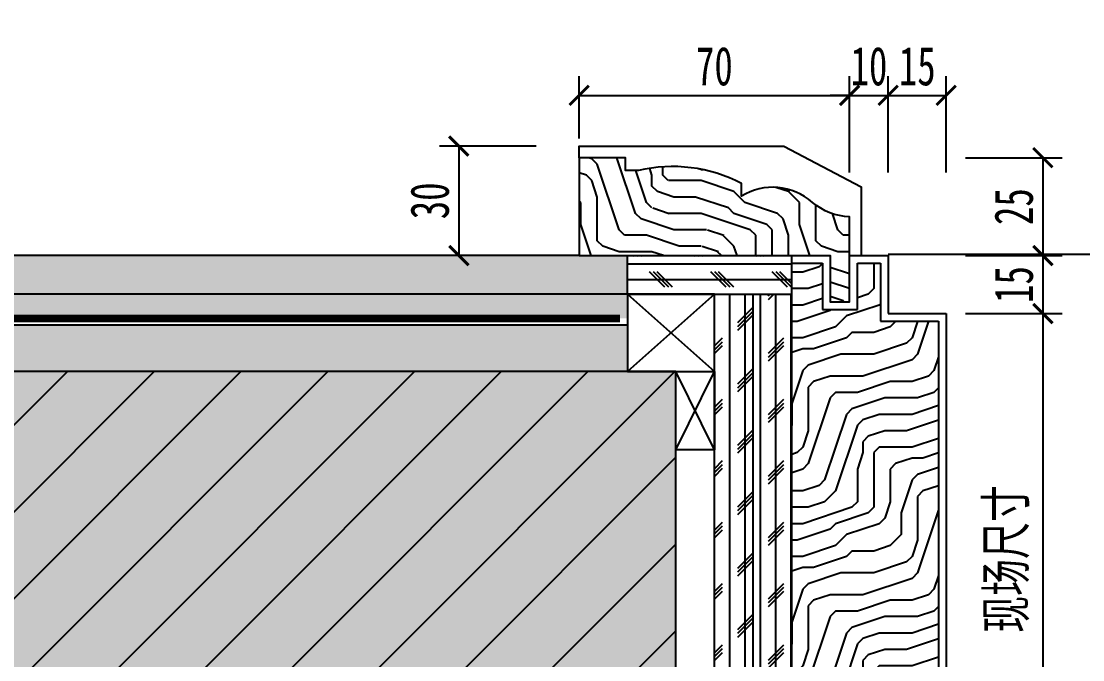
# Model space of a CAD drawing. Header units: millimetres. Extents: x 51249 to 2766742, y -599687 to -1280.
# Drawn here: x 78083.3 to 78358.1, y -129500.5 to -129335.4 of the extents above; entities that cross this region are included whole.
import ezdxf

# ---------------------------------------------------------------- set-up
doc = ezdxf.new("R2010")
doc.units = ezdxf.units.MM
doc.header["$LTSCALE"] = 10
doc.header["$PDMODE"] = 3
doc.linetypes.add('$0$HIDDEN', pattern=[0.375, 0.25, -0.125])
for name, color, linetype in [('2-NORM', 3, 'Continuous'), ('A-土建墙（含管井、立管）', 6, 'Continuous'), ('D-Detail(节点图层)', 134, 'Continuous'), ('D-节点填充', 250, 'Continuous'), ('P-完成面', 3, 'Continuous'), ('P-门套', 3, 'Continuous'), ('PM-FURN-M', 3, 'Continuous'), ('PM-WALL', 2, 'Continuous'), ('W-尺寸', 5, 'Continuous')]:
    doc.layers.add(name, color=color, linetype=linetype)
doc.styles.add('DIM', font='SimSun.ttf', dxfattribs={"width": 0.7})
doc.dimstyles.new('25', dxfattribs={"dimscale": 25, "dimtxt": 2, "dimasz": 1, "dimexe": 1, "dimexo": 1, "dimgap": 0.5, "dimtad": 1, "dimdec": 0, "dimzin": 0, "dimdsep": 46, "dimtxsty": 'DIM', "dimblk": 'ARCHTICK', "dimcen": 0, "dimclrd": 5, "dimclre": 5, "dimclrt": 35, "dimadec": 0, "dimazin": 0, "dimtfac": 0.5, "dimtdec": 0, "dimtix": 1, "dimtmove": 2, "dimatfit": 2, "dimldrblk": 'A', "dimfxl": 0, "dimtolj": 1, "dimtzin": 0, "dimlwd": -1, "dimlwe": -1, "dimarcsym": 0})
doc.dimstyles.new('5', dxfattribs={"dimscale": 5, "dimtxt": 2, "dimasz": 1, "dimexe": 1, "dimexo": 1, "dimgap": 0.5, "dimtad": 1, "dimdec": 0, "dimrnd": 5, "dimzin": 0, "dimdsep": 46, "dimtxsty": 'DIM', "dimblk": 'ARCHTICK', "dimcen": 0, "dimclrd": 5, "dimclre": 5, "dimclrt": 35, "dimadec": 0, "dimazin": 0, "dimtfac": 0.5, "dimtdec": 0, "dimtix": 1, "dimtmove": 2, "dimatfit": 2, "dimldrblk": 'A', "dimfxl": 0, "dimtolj": 1, "dimtzin": 0, "dimlwd": -1, "dimlwe": -1, "dimarcsym": 0})

# ---------------------------------------------------------------- blocks, each defined once
blk = doc.blocks.new('A$C0A3A5122')
at = {"color": 8, "ltscale": 2, "elevation": 0}
for points in [[(0, 0), (10, 20.28)], [(10, 0), (0, 20.28)]]:
    blk.add_lwpolyline(points, dxfattribs=at)
at = {"layer": 'W-尺寸', "color": 146, "ltscale": 0.15, "elevation": 0}
blk.add_lwpolyline([(0, 20.28), (10, 20.28), (10, 0), (0, 0)], close=True, dxfattribs=at)
blk = doc.blocks.new('_ArchTick')
at = {"color": 0, "linetype": 'ByBlock', "const_width": 0.15}
blk.add_lwpolyline([(-0.5, -0.5), (0.5, 0.5)], dxfattribs=at)
blk = doc.blocks.new('*D962')
at = {"color": 5, "ltscale": 0.15}
for p, q in [((78216.58, -129367.66), (78191.58, -129367.66)), ((78196.58, -129367.66), (78196.58, -129395.96)), ((78216.58, -129395.96), (78191.58, -129395.96))]:
    blk.add_line(p, q, dxfattribs=at)
at = {"layer": 'Defpoints', "color": 0, "ltscale": 0.15}
for p in [(78227.72, -129367.66, 0), (78196.58, -129395.96), (78227.72, -129395.96, 0)]:
    blk.add_point(p, dxfattribs=at)
at = {"color": 5, "ltscale": 0.15, "xscale": 5, "yscale": 5, "zscale": 5}
for p, rotation in [((78196.58, -129367.66), 90), ((78196.58, -129395.96), 270)]:
    blk.add_blockref('_ArchTick', p, dxfattribs=dict(at, rotation=rotation))
at = {"color": 35, "ltscale": 0.15, "insert": (78189.08, -129381.81), "char_height": 10, "attachment_point": 5, "rotation": 90, "style": 'DIM'}
blk.add_mtext('\\A1;30', dxfattribs=at)
blk = doc.blocks.new('A')
for p, q in [((-1.435, 1.148), (-1.09, 1.437)), ((-1.09, 1.437), (0, 0)), ((-1.435, 1.148), (-0.369, 0)), ((-0.369, 0), (-2.127, 0)), ((-1.435, -1.148), (-0.369, 0)), ((-1.09, -1.437), (0, 0)), ((-1.435, -1.148), (-1.09, -1.437))]:
    blk.add_line(p, q)
for points in [[(-1.435, 1.148), (-1.09, 1.437), (-0.369, 0), (0, 0)], [(-1.435, -1.148), (-1.09, -1.437), (-0.369, 0), (0, 0)]]:
    blk.add_solid(points)
blk = doc.blocks.new('*D963')
at = {"color": 5, "ltscale": 0.15}
for p, q in [((78227.72, -129365.66), (78227.72, -129349.52)), ((78297.72, -129374.52), (78297.72, -129349.52)), ((78227.72, -129354.52), (78297.72, -129354.52))]:
    blk.add_line(p, q, dxfattribs=at)
at = {"layer": 'Defpoints', "color": 0, "ltscale": 0.15}
for p in [(78297.72, -129354.52), (78227.72, -129370.66, 0), (78297.72, -129385.96, 0)]:
    blk.add_point(p, dxfattribs=at)
at = {"color": 5, "ltscale": 0.15, "xscale": 5, "yscale": 5, "zscale": 5, "rotation": 180}
blk.add_blockref('_ArchTick', (78227.72, -129354.52), dxfattribs=at)
at = {"color": 5, "ltscale": 0.15, "xscale": 5, "yscale": 5, "zscale": 5}
blk.add_blockref('_ArchTick', (78297.72, -129354.52), dxfattribs=at)
at = {"color": 35, "ltscale": 0.15, "insert": (78262.72, -129347.02), "char_height": 10, "attachment_point": 5, "style": 'DIM'}
blk.add_mtext('\\A1;70', dxfattribs=at)
blk = doc.blocks.new('*D964')
at = {"color": 5, "ltscale": 0.15}
for p, q in [((78297.72, -129374.52), (78297.72, -129349.52)), ((78307.72, -129374.52), (78307.72, -129349.52)), ((78297.72, -129354.52), (78292.72, -129354.52)), ((78297.72, -129354.52), (78307.72, -129354.52)), ((78307.72, -129354.52), (78312.72, -129354.52))]:
    blk.add_line(p, q, dxfattribs=at)
at = {"layer": 'Defpoints', "color": 0, "ltscale": 0.15}
for p in [(78307.72, -129354.52), (78297.72, -129385.96, 0), (78307.72, -129395.68)]:
    blk.add_point(p, dxfattribs=at)
at = {"color": 5, "ltscale": 0.15, "xscale": 5, "yscale": 5, "zscale": 5}
blk.add_blockref('_ArchTick', (78297.72, -129354.52), dxfattribs=at)
at = {"color": 5, "ltscale": 0.15, "xscale": 5, "yscale": 5, "zscale": 5, "rotation": 180}
blk.add_blockref('_ArchTick', (78307.72, -129354.52), dxfattribs=at)
at = {"color": 35, "ltscale": 0.15, "insert": (78302.72, -129347.02), "char_height": 10, "attachment_point": 5, "style": 'DIM'}
blk.add_mtext('\\A1;10', dxfattribs=at)
blk = doc.blocks.new('*D965')
at = {"color": 5, "ltscale": 0.15}
for p, q in [((78307.72, -129374.52), (78307.72, -129349.52)), ((78322.72, -129374.52), (78322.72, -129349.52)), ((78307.72, -129354.52), (78322.72, -129354.52))]:
    blk.add_line(p, q, dxfattribs=at)
at = {"layer": 'Defpoints', "color": 0, "ltscale": 0.15}
for p in [(78322.72, -129354.52), (78307.72, -129395.68), (78322.72, -129410.96)]:
    blk.add_point(p, dxfattribs=at)
at = {"color": 5, "ltscale": 0.15, "xscale": 5, "yscale": 5, "zscale": 5, "rotation": 180}
blk.add_blockref('_ArchTick', (78307.72, -129354.52), dxfattribs=at)
at = {"color": 5, "ltscale": 0.15, "xscale": 5, "yscale": 5, "zscale": 5}
blk.add_blockref('_ArchTick', (78322.72, -129354.52), dxfattribs=at)
at = {"color": 35, "ltscale": 0.15, "insert": (78315.22, -129347.02), "char_height": 10, "attachment_point": 5, "style": 'DIM'}
blk.add_mtext('\\A1;15', dxfattribs=at)
blk = doc.blocks.new('*D966')
at = {"color": 5, "ltscale": 0.15}
for p, q in [((78327.73, -129370.66), (78352.73, -129370.66)), ((78347.73, -129370.66), (78347.73, -129395.96)), ((78327.73, -129395.96), (78352.73, -129395.96))]:
    blk.add_line(p, q, dxfattribs=at)
at = {"layer": 'Defpoints', "color": 0, "ltscale": 0.15}
for p in [(78233.72, -129370.66, 0), (78233.72, -129395.96, 0), (78347.73, -129395.96)]:
    blk.add_point(p, dxfattribs=at)
at = {"color": 5, "ltscale": 0.15, "xscale": 5, "yscale": 5, "zscale": 5}
for p, rotation in [((78347.73, -129370.66), 90), ((78347.73, -129395.96), 270)]:
    blk.add_blockref('_ArchTick', p, dxfattribs=dict(at, rotation=rotation))
at = {"color": 35, "ltscale": 0.15, "insert": (78340.23, -129383.31), "char_height": 10, "attachment_point": 5, "rotation": 90, "style": 'DIM'}
blk.add_mtext('\\A1;25', dxfattribs=at)
blk = doc.blocks.new('*D967')
at = {"color": 5, "ltscale": 0.15}
for p, q in [((78327.73, -129395.96), (78352.73, -129395.96)), ((78347.73, -129395.96), (78347.73, -129410.96)), ((78327.73, -129410.96), (78352.73, -129410.96))]:
    blk.add_line(p, q, dxfattribs=at)
at = {"layer": 'Defpoints', "color": 0, "ltscale": 0.15}
for p in [(78233.72, -129395.96, 0), (78322.72, -129410.96), (78347.73, -129410.96)]:
    blk.add_point(p, dxfattribs=at)
at = {"color": 5, "ltscale": 0.15, "xscale": 5, "yscale": 5, "zscale": 5}
for p, rotation in [((78347.73, -129395.96), 90), ((78347.73, -129410.96), 270)]:
    blk.add_blockref('_ArchTick', p, dxfattribs=dict(at, rotation=rotation))
at = {"color": 35, "ltscale": 0.15, "insert": (78340.23, -129403.46), "char_height": 10, "attachment_point": 5, "rotation": 90, "style": 'DIM'}
blk.add_mtext('\\A1;15', dxfattribs=at)
blk = doc.blocks.new('*D968')
at = {"color": 5, "ltscale": 0.15}
for p, q in [((78327.73, -129410.96), (78352.73, -129410.96)), ((78347.73, -129410.96), (78347.73, -129537.96)), ((78327.73, -129537.96), (78352.73, -129537.96))]:
    blk.add_line(p, q, dxfattribs=at)
at = {"layer": 'Defpoints', "color": 0, "ltscale": 0.15}
for p in [(78322.72, -129410.96), (78322.72, -129537.96), (78347.73, -129537.96)]:
    blk.add_point(p, dxfattribs=at)
at = {"color": 5, "ltscale": 0.15, "xscale": 5, "yscale": 5, "zscale": 5}
for p, rotation in [((78347.73, -129410.96), 90), ((78347.73, -129537.96), 270)]:
    blk.add_blockref('_ArchTick', p, dxfattribs=dict(at, rotation=rotation))
at = {"color": 35, "ltscale": 0.15, "insert": (78338.68, -129474.46), "char_height": 10, "attachment_point": 5, "rotation": 90, "style": 'DIM'}
blk.add_mtext('\\A1;现场尺寸', dxfattribs=at)
blk = doc.blocks.new('*D1063')
at = {"layer": 'D-Detail(节点图层)', "color": 5, "ltscale": 0.15}
for p, q in [((2766616.97, -121582.06), (2766741.97, -121582.06)), ((2766716.97, -121582.06), (2766716.97, -599673.13)), ((2766698.33, -599673.13), (2766741.97, -599673.13))]:
    blk.add_line(p, q, dxfattribs=at)
at = {"layer": 'Defpoints', "color": 0, "ltscale": 0.15}
for p in [(55453.76, -121582.06), (2766673.33, -599673.13), (2766716.97, -599673.13)]:
    blk.add_point(p, dxfattribs=at)
at = {"layer": 'D-Detail(节点图层)', "color": 5, "ltscale": 0.15, "xscale": 25, "yscale": 25, "zscale": 25}
for p, rotation in [((2766716.97, -121582.06), 90), ((2766716.97, -599673.13), 270)]:
    blk.add_blockref('_ArchTick', p, dxfattribs=dict(at, rotation=rotation))
at = {"layer": 'D-Detail(节点图层)', "color": 35, "ltscale": 0.15, "insert": (2766679.47, -360627.6), "char_height": 50, "attachment_point": 5, "rotation": 90, "style": 'DIM'}
blk.add_mtext('\\A1;478091', dxfattribs=at)

msp = doc.modelspace()

# ---------------------------------------------------------------- hatches: boundary and pattern name
h = msp.add_hatch()
h.set_pattern_fill('ANSI36', color=8, scale=2, style=0)
h.set_pattern_definition([(135, (146324.7747, -4871.892), (-1.68379802, 6.17392608), [7.9375, -1.5875, 0, -1.5875])])
h.paths.add_polyline_path([(77468, -129405.96), (77468, -129395.96), (78240.22, -129395.96), (78240.22, -129405.96)])
at = {"ltscale": 2}
h = msp.add_hatch(dxfattribs=at)
h.set_pattern_fill('CORK', color=251, scale=5, style=0)
h.set_pattern_definition([(0, (0, -5), (0, 3.96875), []), (135, (1.984, -6.984), (-7.9375034, -7.9375034), [5.6126625, -5.6126625]), (135, (2.977, -6.984), (-7.9375034, -7.9375034), [5.6126625, -5.6126625]), (135, (3.969, -6.984), (-7.9375034, -7.9375034), [5.6126625, -5.6126625])])
h.paths.add_polyline_path([(78240.22, -129395.96), (78282.72, -129395.96), (78282.72, -129405.96), (78240.22, -129405.96)])
h = msp.add_hatch()
h.set_pattern_fill('AR-SAND', color=146, style=0)
h.set_pattern_definition([(142.5, (146324.7747, -4871.8919), (0.080001565, 2.447066187), [0, -1.9304, 0, -2.159, 0, -2.06375]), (172.5, (146324.7747, -4871.892), (-2.247616416, 3.5841255), [0, -1.0414, 0, -1.7399, 0, -0.66675]), (212.5, (146326.3368, -4871.8919), (-3.95496185, 0.007185923), [0, -0.635, 0, -2.286, 0, -2.9845]), (222.5, (146326.3368, -4871.892), (-3.81778226, 1.11464662), [0, -0.3175, 0, -1.4986, 0, -1.7145])])
h.paths.add_polyline_path([(78240.22, -129405.96), (78240.22, -129412.24), (77437.72, -129413.96), (77437.72, -129405.96)])
h = msp.add_hatch(dxfattribs=at)
h.set_pattern_fill('CORK', color=251, scale=5, angle=90, style=0)
h.set_pattern_definition([(90, (78262.7196, -129595.9627), (-3.96875, 2e-16), []), (225, (78264.704, -129593.978), (7.9375, -7.9375), [5.61266, -5.61266]), (225, (78264.704, -129592.986), (7.9375, -7.9375), [5.61266, -5.61266]), (225, (78264.704, -129591.994), (7.9375, -7.9375), [5.61266, -5.61266])])
h.paths.add_polyline_path([(78282.72, -129405.96), (78262.72, -129405.96), (78262.72, -129595.96), (78282.72, -129595.96)])
at = {"ltscale": 0.15}
h = msp.add_hatch(dxfattribs=at)
h.set_pattern_fill('AR-CONC', color=146, scale=3, angle=45, style=0)
h.set_pattern_definition([(85, (78242.7196, -129425.9613), (-4.20284, 3.526601), [0.5715, -6.2865]), (140, (78242.7196, -129425.9613), (4.800537, 3.30531), [0.4572, -5.0292]), (34.549, (78242.3693, -129425.6674), (0.597665, 6.831907), [0.4857, -5.3427]), (88.8158, (78243.797, -129424.884), (-6.64231, 4.8586), [0.85725, -9.42975]), (38.3644, (78243.244, -129424.479), (0.212584, 10.28479), [0.72855, -8.01405]), (143.816, (78243.797, -129424.884), (0.21257, 10.28479), [0.6858, -7.5438]), (114, (78242.989, -129424.6143), (-5.385617, 1.046858), [0.5715, -6.2865]), (169, (78242.989, -129424.614), (2.596198, 5.218236), [0.4572, -5.0292]), (63.5486, (78242.54, -129424.527), (-2.7894, 6.265094), [0.4857, -5.3427]), (97.5, (78242.7196, -129425.9613), (1.728164, 1.8592024), [0, -4.96824, 0, -5.1054, 0, -5.04825]), (127.5, (78242.7196, -129425.9613), (0.707692, 3.54261), [0, -2.91084, 0, -4.85394, 0, -1.92405]), (167.5, (78243.9211, -129427.1629), (-2.997836, 2.754786), [0, -1.905, 0, -5.9436, 0, -7.8867]), (177.5, (78244.46, -129427.7017), (-2.602917, 3.681672), [0, -2.4765, 0, -3.94716, 0, -5.6007])])
h.paths.add_polyline_path([(78240.22, -129413.96), (78240.22, -129425.96), (77437.72, -129426.24), (77437.72, -129413.96)])
h = msp.add_hatch(dxfattribs=at)
h.set_pattern_fill('AR-CONC', color=250, scale=10, style=0)
h.set_pattern_definition([(50, (77187.72, -129525.963), (18.21847, -1.5939), [1.905, -20.955]), (355, (77187.72, -129525.963), (-3.52428, 19.10566), [1.524, -16.764]), (100.451, (77189.238, -129526.096), (14.69425, 17.51167), [1.619, -17.809]), (46.1842, (77187.72, -129520.883), (27.1079, -4.20423), [2.8575, -31.4325]), (96.6356, (77189.979, -129521.234), (23.7404, 24.74256), [2.4285, -26.7135]), (351.184, (77187.72, -129520.883), (23.74046, 24.7425), [2.286, -25.146]), (21, (77190.26, -129522.153), (15.16149, -10.22655), [1.905, -20.955]), (326, (77190.26, -129522.153), (6.1802, 18.4188), [1.524, -16.764]), (71.4514, (77191.523, -129523.006), (21.34165, 8.1923), [1.619, -17.809]), (37.5, (77187.7196, -129525.963), (0.30886, 8.455504), [0, -16.5608, 0, -17.018, 0, -16.8275]), (7.5, (77187.72, -129525.963), (6.68197, 10.01806), [0, -9.7028, 0, -16.1798, 0, -6.4135]), (327.5, (77182.0554, -129525.963), (13.55906, -0.572874), [0, -6.35, 0, -19.812, 0, -26.289]), (317.5, (77179.515, -129525.963), (14.81292, 2.54265), [0, -8.255, 0, -13.1572, 0, -18.669])])
h.paths.add_polyline_path([(78252.72, -129525.96), (78252.72, -129425.96), (77187.72, -129425.96), (77187.72, -129525.96)])
at = {"layer": '2-NORM'}
h = msp.add_hatch(dxfattribs=at)
h.set_pattern_fill('木纹01', color=251, scale=10, angle=225, style=0)
h.set_pattern_definition([(135, (181018.84, -129789.564), (-1e-14, 56.568542), [2, -38]), (135, (181041.47, -129806.534), (-1e-14, 56.568542), [4, -36]), (135, (181024.498, -129786.735), (-1e-14, 56.568542), [2, -38]), (135, (181044.297, -129800.877), (-1e-14, 56.568542), [2, -38]), (135, (181028.74, -129782.493), (-1e-14, 56.568542), [2, -38]), (135, (181045.71, -129796.635), (-1e-14, 56.568542), [2, -38]), (135, (181031.57, -129779.664), (-1e-14, 56.568542), [2, -38]), (135, (181049.954, -129792.392), (-1e-14, 56.568542), [2, -22, 2, -14]), (135, (181052.782, -129789.564), (-1e-14, 56.568542), [4, -20, 2, -14]), (135, (181058.44, -129786.735), (-1e-14, 56.568542), [2, -6, 2, -16, 2, -12]), (135, (181062.68, -129785.32), (-1e-14, 56.568542), [2, -8, 4, -26]), (135, (181045.71, -129765.52), (-1e-14, 56.568542), [2, -38]), (135, (181065.51, -129782.493), (-1e-14, 56.568542), [2, -10, 2, -26]), (90, (181041.468, -129812.19), (28.284271, 28.284271), [5.65684, -50.911702]), (90, (181017.427, -129788.15), (28.284271, 28.284271), [11.313708, -45.254834]), (90, (181031.57, -129774.007), (28.284271, 28.284271), [2.8284, -53.740142]), (90, (181058.44, -129795.22), (28.284271, 28.284271), [8.48528, -48.083262]), (90, (181034.397, -129771.18), (28.284271, 28.284271), [14.142136, -42.426406]), (90, (181038.64, -129766.936), (28.284271, 28.284271), [8.48528, -48.083262]), (180, (181047.125, -129769.765), (-28.284271, 28.284271), [2.8284, -53.740142]), (180, (181034.397, -129802.292), (-28.284271, 28.284271), [5.65684, -50.911702]), (180, (181044.297, -129789.564), (-28.284271, 28.284271), [5.65684, -50.911702]), (180, (181030.155, -129786.735), (-28.284271, 28.284271), [5.65684, -50.911702]), (180, (181042.883, -129776.836), (-28.284271, 28.284271), [5.65684, -50.911702]), (180, (181044.297, -129772.593), (-28.284271, 28.284271), [8.48528, -48.083262]), (180, (181034.397, -129796.635), (-28.284271, 28.284271), [8.48528, -48.083262]), (180, (181031.57, -129790.978), (-28.284271, 28.284271), [8.48528, -48.083262]), (180, (181045.71, -129785.32), (-28.284271, 28.284271), [8.48528, -48.083262]), (180, (181044.297, -129781.078), (-28.284271, 28.284271), [8.48528, -48.083262]), (108.434949, (181045.711, -129805.12), (-28.2842712, 28.2842713), [4.472136, -84.970583]), (108.434949, (181023.084, -129785.321), (-28.2842712, 28.2842713), [17.888544, -71.554175]), (108.434949, (181027.326, -129781.078), (-28.2842712, 28.2842713), [17.888544, -71.554175]), (108.434949, (181030.155, -129778.25), (-28.2842712, 28.2842713), [17.88856, -26.8, 8.9444, -35.809759]), (108.434949, (181031.569, -129771.179), (-28.2842712, 28.2842713), [4.472136, -84.970583]), (108.434949, (181066.924, -129786.735), (-28.2842712, 28.2842713), [4.472136, -84.970583]), (108.434949, (181044.297, -129764.108), (-28.2842712, 28.2842713), [8.944272, -80.498447]), (161.565051, (181025.912, -129796.635), (-28.2842713, 28.2842712), [8.944272, -80.498447]), (161.565051, (181042.883, -129799.463), (-28.2842713, 28.2842712), [8.944272, -80.498447]), (161.565051, (181038.64, -129803.706), (-28.2842713, 28.2842712), [4.472136, -84.970447]), (161.565051, (181044.297, -129795.22), (-28.2842713, 28.2842712), [13.416408, -76.026311]), (161.565051, (181038.64, -129789.564), (-28.2842713, 28.2842712), [8.944272, -80.498447]), (161.565051, (181037.226, -129785.321), (-28.2842713, 28.2842712), [8.944272, -80.498447]), (161.565051, (181048.54, -129790.978), (-28.2842713, 28.2842712), [4.472136, -84.970447]), (161.565051, (181049.954, -129786.735), (-28.2842713, 28.2842712), [4.472136, -84.970447]), (161.565051, (181044.297, -129769.765), (-28.2842713, 28.2842712), [4.472136, -84.970447]), (161.565051, (181035.812, -129781.078), (-28.2842713, 28.2842712), [4.472136, -84.970447]), (161.565051, (181057.025, -129785.321), (-28.2842713, 28.2842712), [13.416408, -76.026311]), (161.565051, (181061.267, -129783.907), (-28.2842713, 28.2842712), [8.944272, -80.498447]), (161.565051, (181037.226, -129776.836), (-28.2842713, 28.2842712), [4.472, -40.248, 4.472, -40.250719]), (161.565051, (181051.368, -129779.664), (-28.2842713, 28.2842712), [8.944272, -80.498447]), (161.565051, (181052.782, -129775.421), (-28.2842713, 28.2842712), [8.944272, -80.498447]), (161.565051, (181064.096, -129781.078), (-28.2842713, 28.2842712), [8.944272, -80.498447]), (161.565051, (181055.61, -129772.593), (-28.2842713, 28.2842712), [8.944272, -80.498447])])
h.paths.add_polyline_path([(78297.72, -129385.96), (78297.72, -129395.96), (78297.72, -129407.96), (78292.72, -129407.96), (78292.72, -129395.96), (78292.72, -129395.96), (78257.72, -129395.96), (78227.72, -129395.96), (78227.72, -129370.66), (78239.72, -129370.66), (78239.72, -129373.99), (78243.05, -129373.99, -0.180635), (78269.72, -129377.31), (78269.72, -129380.64, -0.333169), (78288.08, -129382.2, 0.167877)])
h = msp.add_hatch(dxfattribs=at)
h.set_pattern_fill('木纹01', color=251, scale=10, angle=225, style=0)
h.set_pattern_definition([(225, (78260.092, -129626.59), (-1e-14, -56.5685), [2, -38]), (225, (78282.72, -129609.62), (-1e-14, -56.5685), [4, -36]), (225, (78265.75, -129629.42), (-1e-14, -56.5685), [2, -38]), (225, (78285.548, -129615.276), (-1e-14, -56.5685), [2, -38]), (225, (78269.99, -129633.66), (-1e-14, -56.5685), [2, -38]), (225, (78286.962, -129619.52), (-1e-14, -56.5685), [2, -38]), (225, (78272.82, -129636.49), (-1e-14, -56.5685), [2, -38]), (225, (78291.205, -129623.76), (-1e-14, -56.5685), [2, -22, 2, -14]), (225, (78294.033, -129626.59), (-1e-14, -56.5685), [4, -20, 2, -14]), (225, (78299.69, -129629.42), (-1e-14, -56.5685), [2, -6, 2, -16, 2, -12]), (225, (78303.933, -129630.833), (-1e-14, -56.5685), [2, -8, 4, -26]), (225, (78286.962, -129650.63), (-1e-14, -56.5685), [2, -38]), (225, (78306.76, -129633.66), (-1e-14, -56.5685), [2, -10, 2, -26]), (270, (78282.72, -129603.963), (28.2843, -28.2843), [5.657, -50.912]), (270, (78258.678, -129628.004), (28.2843, -28.2843), [11.3137, -45.255]), (270, (78272.82, -129642.146), (28.2843, -28.2843), [2.8284, -53.74]), (270, (78299.69, -129620.933), (28.2843, -28.2843), [8.485, -48.083]), (270, (78275.648, -129644.975), (28.2843, -28.2843), [14.142, -42.4264]), (270, (78279.89, -129649.217), (28.2843, -28.2843), [8.4853, -48.0833]), (180, (78288.376, -129646.39), (-28.2843, -28.2843), [2.8284, -53.74]), (180, (78275.648, -129613.862), (-28.2843, -28.2843), [5.657, -50.9117]), (180, (78285.548, -129626.59), (-28.2843, -28.2843), [5.657, -50.9117]), (180, (78271.406, -129629.418), (-28.2843, -28.2843), [5.657, -50.9117]), (180, (78284.134, -129639.318), (-28.2843, -28.2843), [5.657, -50.9117]), (180, (78285.548, -129643.56), (-28.2843, -28.2843), [8.4853, -48.083]), (180, (78275.648, -129619.52), (-28.2843, -28.2843), [8.485, -48.083]), (180, (78272.82, -129625.176), (-28.2843, -28.2843), [8.4853, -48.083]), (180, (78286.962, -129630.833), (-28.2843, -28.2843), [8.4853, -48.083]), (180, (78285.548, -129635.075), (-28.2843, -28.2843), [8.4853, -48.083]), (251.565, (78286.962, -129611.034), (-28.2843, -28.2843), [4.472, -84.9706]), (251.565, (78264.335, -129630.833), (-28.2843, -28.2843), [17.8885, -71.554]), (251.565, (78268.577, -129635.075), (-28.2843, -28.2843), [17.8885, -71.554]), (251.565, (78271.406, -129637.904), (-28.2843, -28.2843), [17.8886, -26.8, 8.9444, -35.8098]), (251.565, (78272.82, -129644.975), (-28.2843, -28.2843), [4.472, -84.9706]), (251.565, (78308.175, -129629.418), (-28.2843, -28.2843), [4.472, -84.9706]), (251.565, (78285.548, -129652.046), (-28.2843, -28.2843), [8.9443, -80.4984]), (198.435, (78267.163, -129619.519), (-28.2843, -28.2843), [8.9443, -80.4984]), (198.435, (78284.134, -129616.69), (-28.2843, -28.2843), [8.9443, -80.4984]), (198.435, (78279.891, -129612.448), (-28.2843, -28.2843), [4.472, -84.9704]), (198.435, (78285.548, -129620.933), (-28.2843, -28.2843), [13.4164, -76.0263]), (198.435, (78279.891, -129626.59), (-28.2843, -28.2843), [8.9443, -80.4984]), (198.435, (78278.477, -129630.833), (-28.2843, -28.2843), [8.9443, -80.4984]), (198.435, (78289.79, -129625.176), (-28.2843, -28.2843), [4.472, -84.9704]), (198.435, (78291.205, -129629.418), (-28.2843, -28.2843), [4.472, -84.9704]), (198.435, (78285.548, -129646.389), (-28.2843, -28.2843), [4.472, -84.9704]), (198.435, (78277.063, -129635.075), (-28.2843, -28.2843), [4.472, -84.9704]), (198.435, (78298.276, -129630.833), (-28.2843, -28.2843), [13.4164, -76.0263]), (198.435, (78302.519, -129632.247), (-28.2843, -28.2843), [8.9443, -80.4984]), (198.435, (78278.477, -129639.318), (-28.2843, -28.2843), [4.472, -40.248, 4.472, -40.2507]), (198.435, (78292.619, -129636.49), (-28.2843, -28.2843), [8.9443, -80.4984]), (198.435, (78294.033, -129640.732), (-28.2843, -28.2843), [8.9443, -80.4984]), (198.435, (78305.347, -129635.075), (-28.2843, -28.2843), [8.9443, -80.4984]), (198.435, (78296.862, -129643.56), (-28.2843, -28.2843), [8.9443, -80.4984])])
h.paths.add_polyline_path([(78282.72, -129603.96), (78290.72, -129603.96), (78290.72, -129591.96), (78299.72, -129591.96), (78299.72, -129603.96), (78305.72, -129603.96), (78305.72, -129535.96), (78311.22, -129535.96), (78311.22, -129528.96), (78319.22, -129528.96), (78319.22, -129535.96), (78320.72, -129535.96), (78320.72, -129412.96), (78305.72, -129412.96), (78305.72, -129397.96), (78299.72, -129397.96), (78299.72, -129409.96), (78290.72, -129409.96), (78290.72, -129397.96), (78282.72, -129397.96)])
at = {"layer": 'D-节点填充'}
h = msp.add_hatch(dxfattribs=at)
h.set_pattern_fill('ANSI31', color=256, scale=10, style=0)
h.set_pattern_definition([(45, (77187.72, -129906.973), (-11.22532, 11.22532), [])])
h.paths.add_polyline_path([(77187.72, -129425.96), (77187.72, -129525.96), (78252.72, -129525.96), (78252.72, -129425.96)])
h.paths.add_polyline_path([(80022.72, -129425.96), (79202.72, -129425.96), (79202.72, -129525.96), (80022.72, -129525.96), (80022.72, -129906.97), (80222.72, -129906.97), (80222.72, -129168.03), (80022.72, -129168.03)])

# ---------------------------------------------------------------- linework, layer by layer
at = {"color": 1, "linetype": '$0$HIDDEN', "const_width": 2, "elevation": 0}
msp.add_lwpolyline([(78238.29, -129412.24), (77451.72, -129412.24), (77451.72, -128676.88)], dxfattribs=at)
at = {"layer": 'A-土建墙（含管井、立管）', "color": 6}
for p, q in [((78252.72, -129425.96), (76122.72, -129425.96)), ((78252.72, -129525.96), (78252.72, -129425.96))]:
    msp.add_line(p, q, dxfattribs=at)
at = {"layer": 'P-完成面'}
msp.add_line((78227.72, -129395.96, 0), (76152.72, -129396.24, 0), dxfattribs=at)
at = {"layer": 'P-门套'}
for p, q in [((78257.72, -129395.96), (78292.72, -129395.96)), ((78282.72, -129605.96), (78282.72, -129395.96)), ((78292.72, -129395.96), (78292.72, -129407.96)), ((78297.72, -129407.96), (78297.72, -129395.96)), ((78297.72, -129395.96), (78307.72, -129395.96)), ((78307.72, -129395.96), (78307.72, -129410.96)), ((78262.72, -129595.96), (78262.72, -129405.96)), ((78272.72, -129595.96), (78272.72, -129405.96)), ((78292.72, -129407.96), (78297.72, -129407.96)), ((78307.72, -129410.96), (78322.72, -129410.96)), ((78322.72, -129410.96), (78322.72, -129537.96))]:
    msp.add_line(p, q, dxfattribs=at)
at = {"layer": 'P-门套', "color": 251, "elevation": 0}
msp.add_lwpolyline([(78227.72, -129370.66), (78227.72, -129367.66), (78280.72, -129367.66), (78300.72, -129378.22), (78300.72, -129395.96)], dxfattribs=at)
at = {"layer": 'P-门套', "elevation": 0}
msp.add_lwpolyline([(78297.72, -129395.96), (78297.72, -129385.96, -0.167877), (78288.08, -129382.2, 0.333169), (78269.72, -129380.64), (78269.72, -129377.31, 0.180635), (78243.05, -129373.99), (78239.72, -129373.99), (78239.72, -129370.66), (78227.72, -129370.66), (78227.72, -129395.96), (78292.72, -129395.96), (78292.72, -129407.96), (78297.72, -129407.96), (78297.72, -129395.96), (78297.72, -129385.96)], format="xyb", dxfattribs=at)
msp.add_lwpolyline([(78240.22, -129405.96), (78240.22, -129395.96)], dxfattribs=at)
at = {"layer": 'P-门套', "color": 146}
msp.add_lwpolyline([(78262.72, -129405.96), (78240.22, -129405.96), (78240.22, -129425.96), (78262.72, -129425.96)], close=True, dxfattribs=at)
at = {"layer": 'P-门套'}
msp.add_lwpolyline([(78240.22, -129405.96), (78282.72, -129405.96)], dxfattribs=at)
at = {"layer": 'P-门套', "color": 251}
for points in [[(78262.72, -129405.96), (78240.22, -129425.96)], [(78240.22, -129405.96), (78262.72, -129425.96)]]:
    msp.add_lwpolyline(points, dxfattribs=at)
at = {"layer": 'PM-FURN-M', "color": 3}
msp.add_line((78240.22, -129413.96, 0), (77450, -129413.96, 0), dxfattribs=at)
at = {"layer": 'PM-WALL', "color": 8}
for p, q in [((78282.72, -129397.96), (78290.72, -129397.96)), ((78290.72, -129397.96), (78290.72, -129409.96)), ((78299.72, -129409.96), (78299.72, -129397.96)), ((78299.72, -129397.96), (78305.72, -129397.96)), ((78305.72, -129397.96), (78305.72, -129412.96)), ((78290.72, -129409.96), (78299.72, -129409.96)), ((78305.72, -129412.96), (78320.72, -129412.96)), ((78320.72, -129412.96), (78320.72, -129535.96))]:
    msp.add_line(p, q, dxfattribs=at)
at = {"layer": 'PM-WALL', "color": 2}
msp.add_line((78240.22, -129405.96, 0), (77458, -129405.96, 0), dxfattribs=at)
at = {"layer": 'W-尺寸', "color": 146, "ltscale": 0.15}
msp.add_line((78262.72, -129395.96), (78262.72, -129395.96), dxfattribs=at)
msp.add_lwpolyline([(79157.72, -129395.68), (78307.72, -129395.68)], dxfattribs=at)

# ---------------------------------------------------------------- block references
at = {"layer": 'W-尺寸', "color": 2, "ltscale": 0.15}
msp.add_blockref('A$C0A3A5122', (78252.72, -129446.25), dxfattribs=at)

# ---------------------------------------------------------------- dimensions: what is measured, and where the dimension line sits
at = {"color": 2, "ltscale": 0.15}
for base, p1, p2, picture, middle in [((78297.72, -129354.52), (78227.72, -129370.66, 0), (78297.72, -129385.96, 0), '*D963', (78262.72, -129347.02)), ((78307.72, -129354.52), (78297.72, -129385.96, 0), (78307.72, -129395.68), '*D964', (78302.72, -129347.02)), ((78322.72, -129354.52), (78307.72, -129395.68), (78322.72, -129410.96), '*D965', (78315.22, -129347.02))]:
    dim = msp.add_linear_dim(base=base, p1=p1, p2=p2, dimstyle='5', dxfattribs=at)
    dim.commit()
    dim.dimension.update_dxf_attribs({"geometry": picture, "text_midpoint": middle})
for base, p1, p2, picture, middle in [((78196.58, -129395.96), (78227.72, -129367.66, 0), (78227.72, -129395.96, 0), '*D962', (78189.08, -129381.81)), ((78347.73, -129395.96), (78233.72, -129370.66, 0), (78233.72, -129395.96, 0), '*D966', (78340.23, -129383.31)), ((78347.73, -129410.96), (78233.72, -129395.96, 0), (78322.72, -129410.96), '*D967', (78340.23, -129403.46))]:
    dim = msp.add_linear_dim(base=base, p1=p1, p2=p2, angle=90, dimstyle='5', dxfattribs=at)
    dim.commit()
    dim.dimension.update_dxf_attribs({"geometry": picture, "text_midpoint": middle})
dim = msp.add_linear_dim(base=(78347.73, -129537.96), p1=(78322.72, -129410.96), p2=(78322.72, -129537.96), angle=90, text='现场尺寸', dimstyle='5', dxfattribs=at)
dim.commit()
dim.dimension.update_dxf_attribs({"geometry": '*D968', "text_midpoint": (78338.68, -129474.46)})
at = {"layer": 'D-Detail(节点图层)', "color": 251, "ltscale": 0.15}
dim = msp.add_linear_dim(base=(2766716.97, -599673.13), p1=(55453.76, -121582.06), p2=(2766673.33, -599673.13), angle=90, dimstyle='25', dxfattribs=at)
dim.commit()
dim.dimension.update_dxf_attribs({"geometry": '*D1063', "text_midpoint": (2766679.47, -360627.6)})

doc.saveas('drawing.dxf')
